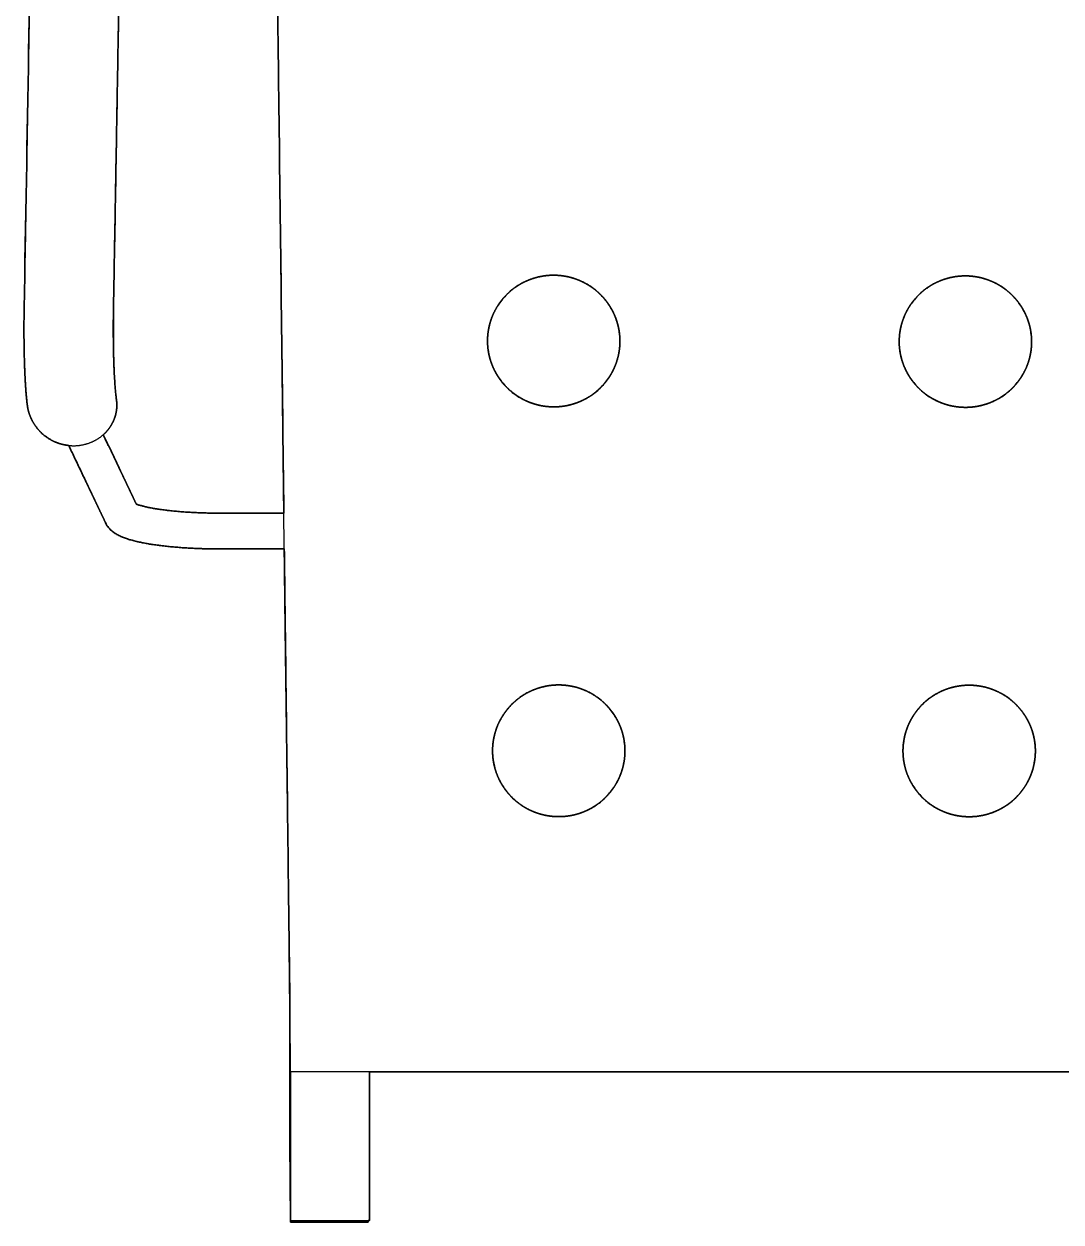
# Model space of a CAD drawing. Header units: millimetres. Extents: x 0 to 2809, y -1128 to 717.
# Drawn here: x 104.6 to 394.4, y -1127.6 to -792.8 of the extents above; entities that cross this region are included whole.
import ezdxf

# ---------------------------------------------------------------- set-up
doc = ezdxf.new("R2010")
doc.units = ezdxf.units.MM
doc.layers.add('Blocks', color=7, linetype='Continuous')
doc.layers.add('Blocks$Inner', color=7, linetype='Continuous', lineweight=25, true_color=0x007f00)
doc.layers.add('Blocks$Outline', color=7, linetype='Continuous', lineweight=35, true_color=0xff3f3f)

# ---------------------------------------------------------------- blocks, each defined once
blk = doc.blocks.new('Balcony Lounge Bench w Arm Top')
at = {"layer": 'Blocks$Inner'}
for points in [[(644.49, 1263.61), (644.49, 1101.82), (644.49, 940.03), (644.49, 847.06), (644.49, 661.11), (644.49, 568.13), (644.49, 382.18), (644.49, 196.23)], [(644.49, 218.23), (686.08, 218.23), (686.08, 217.86)], [(630.11, 196.08), (629.98, 196.08), (629.42, 196.07), (627.2, 196.04), (591.65, 195.61), (520.54, 194.73), (378.33, 192.99), (307.22, 192.12), (271.67, 191.68), (253.89, 191.46), (245, 191.36), (236.12, 191.25), (165.01, 190.37), (129.46, 189.94), (125.01, 189.88), (123.9, 189.87), (123.35, 189.86), (123.28, 189.86)], [(644.52, 196.23), (686.08, 196.22), (664.26, 195.96), (620.48, 195.96)]]:
    blk.add_lwpolyline(points, dxfattribs=at)
for points, knots in [([(440.5, 403.29), (439.97, 403.29), (439.43, 403.27), (438.59, 403.19), (438.29, 403.16), (437.69, 403.07), (437.39, 403.03), (436.51, 402.86), (435.92, 402.72), (434.78, 402.38), (434.21, 402.18), (433.37, 401.84), (433.09, 401.72), (432.54, 401.47), (432.27, 401.33), (430.93, 400.63), (429.92, 399.97), (428.52, 398.84), (428.07, 398.44), (427.42, 397.8), (427.21, 397.58), (426.79, 397.13), (426.6, 396.9), (425.63, 395.74), (424.95, 394.75), (424.08, 393.15), (423.81, 392.6), (423.34, 391.48), (423.13, 390.92), (422.58, 389.19), (422.33, 388.01), (422.2, 386.8)], [317.95376, 317.95376, 317.95376, 317.95376, 320.321897, 320.321897, 321.648355, 321.648355, 322.974814, 322.974814, 325.627731, 325.627731, 328.280649, 328.280649, 329.607107, 329.607107, 330.933566, 330.933566, 336.2394, 336.2394, 338.892318, 338.892318, 340.218776, 340.218776, 341.545235, 341.545235, 346.851069, 346.851069, 349.503987, 349.503987, 352.156904, 352.156904, 357.462738, 357.462738, 357.462738, 357.462738]), ([(458.71, 382.79), (458.78, 383.39), (458.82, 384), (458.82, 384.61), (458.83, 385.22), (458.81, 385.83), (458.75, 386.44), (458.65, 387.65), (458.43, 388.83), (458.09, 390), (457.92, 390.58), (457.72, 391.16), (457.5, 391.72), (457.27, 392.29), (457.02, 392.83), (456.74, 393.37), (456.47, 393.91), (456.16, 394.43), (455.84, 394.93), (455.51, 395.44), (455.15, 395.93), (454.77, 396.4), (454.02, 397.35), (453.18, 398.21), (452.26, 398.99), (451.8, 399.37), (451.32, 399.74), (450.83, 400.08), (450.58, 400.25), (450.33, 400.41), (450.07, 400.57), (449.81, 400.73), (449.55, 400.88), (449.29, 401.03), (448.24, 401.61), (447.14, 402.08), (446, 402.44), (445.71, 402.53), (445.42, 402.61), (445.13, 402.69), (444.84, 402.77), (444.55, 402.84), (444.25, 402.9), (443.67, 403.02), (443.08, 403.12), (442.48, 403.18), (441.82, 403.25), (441.16, 403.29), (440.5, 403.29)], [286.787516, 286.787516, 286.787516, 286.787516, 288.619244, 288.619244, 288.619244, 290.447216, 290.447216, 290.447216, 294.083982, 294.083982, 294.083982, 295.915927, 295.915927, 295.915927, 297.733875, 297.733875, 297.733875, 299.547832, 299.547832, 299.547832, 301.375208, 301.375208, 301.375208, 305.017225, 305.017225, 305.017225, 306.835925, 306.835925, 306.835925, 307.752255, 307.752255, 307.752255, 308.665781, 308.665781, 308.665781, 312.298677, 312.298677, 312.298677, 313.209868, 313.209868, 313.209868, 314.126218, 314.126218, 314.126218, 315.947279, 315.947279, 315.947279, 317.95376, 317.95376, 317.95376, 317.95376]), ([(554.86, 404.34), (554.31, 404.34), (553.76, 404.32), (552.91, 404.24), (552.6, 404.21), (552.01, 404.12), (551.71, 404.07), (550.82, 403.9), (550.24, 403.76), (549.09, 403.42), (548.52, 403.22), (547.69, 402.88), (547.41, 402.76), (546.86, 402.5), (546.59, 402.37), (545.25, 401.66), (544.25, 401), (542.85, 399.86), (542.4, 399.46), (541.75, 398.82), (541.54, 398.6), (541.13, 398.15), (540.93, 397.92), (539.96, 396.76), (539.29, 395.76), (538.42, 394.17), (538.16, 393.62), (537.69, 392.5), (537.48, 391.93), (536.94, 390.2), (536.7, 389.02), (536.57, 387.81)], [244.965273, 244.965273, 244.965273, 244.965273, 247.401723, 247.401723, 248.728805, 248.728805, 250.055888, 250.055888, 252.710053, 252.710053, 255.364218, 255.364218, 256.691301, 256.691301, 258.018384, 258.018384, 263.326714, 263.326714, 265.980879, 265.980879, 267.307962, 267.307962, 268.635044, 268.635044, 273.943375, 273.943375, 276.59754, 276.59754, 279.251705, 279.251705, 284.560036, 284.560036, 284.560036, 284.560036]), ([(573.12, 383.88), (573.18, 384.48), (573.22, 385.09), (573.22, 385.7), (573.23, 386.31), (573.2, 386.92), (573.15, 387.53), (573.04, 388.74), (572.81, 389.92), (572.47, 391.09), (572.3, 391.67), (572.1, 392.25), (571.87, 392.81), (571.65, 393.37), (571.39, 393.92), (571.11, 394.46), (570.83, 394.99), (570.53, 395.51), (570.2, 396.02), (569.87, 396.52), (569.51, 397.01), (569.13, 397.49), (568.37, 398.43), (567.53, 399.29), (566.61, 400.06), (566.14, 400.45), (565.67, 400.81), (565.17, 401.15), (564.92, 401.32), (564.66, 401.49), (564.41, 401.65), (564.15, 401.81), (563.89, 401.96), (563.62, 402.1), (562.57, 402.68), (561.47, 403.15), (560.32, 403.51), (560.04, 403.6), (559.75, 403.68), (559.46, 403.75), (559.17, 403.83), (558.87, 403.9), (558.57, 403.96), (557.99, 404.08), (557.39, 404.18), (556.8, 404.24), (556.15, 404.31), (555.51, 404.34), (554.86, 404.34)], [213.857391, 213.857391, 213.857391, 213.857391, 215.688322, 215.688322, 215.688322, 217.515496, 217.515496, 217.515496, 221.150609, 221.150609, 221.150609, 222.981716, 222.981716, 222.981716, 224.798839, 224.798839, 224.798839, 226.611983, 226.611983, 226.611983, 228.438563, 228.438563, 228.438563, 232.079087, 232.079087, 232.079087, 233.897087, 233.897087, 233.897087, 234.813077, 234.813077, 234.813077, 235.726259, 235.726259, 235.726259, 239.357907, 239.357907, 239.357907, 240.268812, 240.268812, 240.268812, 241.184868, 241.184868, 241.184868, 243.005315, 243.005315, 243.005315, 244.965273, 244.965273, 244.965273, 244.965273]), ([(536.46, 385.81), (536.46, 384.63), (536.57, 383.47), (536.91, 381.74), (537.05, 381.16), (537.37, 380.04), (537.56, 379.49), (538.21, 377.87), (538.74, 376.83), (540.01, 374.85), (540.72, 373.93), (541.92, 372.67), (542.34, 372.26), (543.22, 371.5), (543.68, 371.13), (545.1, 370.11), (546.1, 369.52), (547.68, 368.79), (548.22, 368.57), (549.32, 368.19), (549.88, 368.02), (551.57, 367.6), (552.72, 367.43), (554.2, 367.35), (554.52, 367.34), (554.84, 367.34)], [144.277874, 144.277874, 144.277874, 144.277874, 149.404179, 149.404179, 151.967332, 151.967332, 154.530484, 154.530484, 159.65679, 159.65679, 164.783095, 164.783095, 167.346248, 167.346248, 169.909401, 169.909401, 175.035706, 175.035706, 177.598859, 177.598859, 180.162011, 180.162011, 185.288317, 185.288317, 186.689886, 186.689886, 186.689886, 186.689886]), ([(422.09, 384.71), (422.09, 383.53), (422.2, 382.37), (422.54, 380.64), (422.68, 380.07), (423, 378.95), (423.19, 378.4), (423.62, 377.32), (423.86, 376.79), (424.39, 375.76), (424.69, 375.25), (425.63, 373.77), (426.35, 372.86), (427.54, 371.6), (427.96, 371.2), (428.84, 370.43), (429.3, 370.06), (430.71, 369.05), (431.71, 368.46), (433.29, 367.74), (433.83, 367.52), (434.93, 367.13), (435.49, 366.96), (437.17, 366.55), (438.31, 366.38), (439.79, 366.3), (440.11, 366.29), (440.44, 366.29)], [230.6802, 230.6802, 230.6802, 230.6802, 234.186032, 234.186032, 235.938948, 235.938948, 237.691863, 237.691863, 239.444779, 239.444779, 241.197695, 241.197695, 244.703526, 244.703526, 246.456442, 246.456442, 248.209358, 248.209358, 251.715189, 251.715189, 253.468105, 253.468105, 255.221021, 255.221021, 258.726852, 258.726852, 259.693298, 259.693298, 259.693298, 259.693298]), ([(448.74, 368.29), (448.81, 368.32), (448.85, 368.35), (448.9, 368.37), (449.97, 368.93), (450.98, 369.59), (451.92, 370.35), (452.39, 370.73), (452.84, 371.13), (453.27, 371.55), (453.7, 371.98), (454.11, 372.42), (454.5, 372.88), (454.89, 373.34), (455.25, 373.82), (455.59, 374.32), (455.93, 374.83), (456.25, 375.35), (456.54, 375.88), (457.12, 376.94), (457.6, 378.05), (457.96, 379.21), (458.15, 379.79), (458.3, 380.38), (458.43, 380.98), (458.55, 381.58), (458.65, 382.18), (458.71, 382.79)], [268.396468, 268.396468, 268.396468, 268.396468, 268.564541, 268.564541, 268.564541, 272.204625, 272.204625, 272.204625, 274.031085, 274.031085, 274.031085, 275.844142, 275.844142, 275.844142, 277.661239, 277.661239, 277.661239, 279.492451, 279.492451, 279.492451, 283.128187, 283.128187, 283.128187, 284.955883, 284.955883, 284.955883, 286.787516, 286.787516, 286.787516, 286.787516]), ([(554.84, 367.34), (555.09, 367.34), (555.34, 367.35), (555.59, 367.36), (555.89, 367.37), (556.19, 367.39), (556.49, 367.42), (557.69, 367.53), (558.86, 367.75), (560.01, 368.09), (560.3, 368.17), (560.59, 368.27), (560.87, 368.37), (561.16, 368.47), (561.44, 368.57), (561.72, 368.69), (562.28, 368.91), (562.82, 369.17), (563.35, 369.45), (564.42, 370.01), (565.42, 370.67), (566.36, 371.43), (566.83, 371.81), (567.28, 372.21), (567.71, 372.64), (568.14, 373.06), (568.55, 373.5), (568.93, 373.97), (569.32, 374.43), (569.68, 374.91), (570.02, 375.41), (570.36, 375.91), (570.68, 376.44), (570.97, 376.97), (571.55, 378.04), (572.02, 379.15), (572.38, 380.3), (572.56, 380.88), (572.71, 381.47), (572.84, 382.07), (572.96, 382.67), (573.05, 383.27), (573.12, 383.88)], [186.689886, 186.689886, 186.689886, 186.689886, 187.453095, 187.453095, 187.453095, 188.36379, 188.36379, 188.36379, 191.994457, 191.994457, 191.994457, 192.907366, 192.907366, 192.907366, 193.82305, 193.82305, 193.82305, 195.640401, 195.640401, 195.640401, 199.27958, 199.27958, 199.27958, 201.105482, 201.105482, 201.105482, 202.917992, 202.917992, 202.917992, 204.734543, 204.734543, 204.734543, 206.565146, 206.565146, 206.565146, 210.199534, 210.199534, 210.199534, 212.026527, 212.026527, 212.026527, 213.857391, 213.857391, 213.857391, 213.857391]), ([(440.44, 366.29), (440.67, 366.29), (440.9, 366.29), (441.14, 366.3), (441.44, 366.31), (441.74, 366.33), (442.04, 366.36), (443.23, 366.46), (444.41, 366.69), (445.56, 367.02), (445.85, 367.11), (446.13, 367.2), (446.42, 367.3), (446.7, 367.4), (446.99, 367.5), (447.27, 367.62), (447.77, 367.82), (448.25, 368.04), (448.74, 368.29)], [259.693298, 259.693298, 259.693298, 259.693298, 260.403494, 260.403494, 260.403494, 261.314433, 261.314433, 261.314433, 264.945949, 264.945949, 264.945949, 265.859046, 265.859046, 265.859046, 266.774973, 266.774973, 266.774973, 268.396468, 268.396468, 268.396468, 268.396468]), ([(440.35, 288.25), (439.82, 288.25), (439.29, 288.22), (438.46, 288.15), (438.16, 288.12), (437.56, 288.03), (437.26, 287.99), (436.37, 287.82), (435.79, 287.68), (434.64, 287.34), (434.07, 287.15), (433.23, 286.81), (432.95, 286.69), (432.4, 286.43), (432.12, 286.3), (430.78, 285.6), (429.77, 284.94), (428.36, 283.81), (427.91, 283.41), (427.26, 282.77), (427.05, 282.55), (426.63, 282.1), (426.43, 281.88), (425.46, 280.72), (424.78, 279.72), (423.91, 278.13), (423.64, 277.58), (423.16, 276.46), (422.95, 275.9), (422.4, 274.17), (422.15, 272.99), (422.01, 271.78)], [317.889058, 317.889058, 317.889058, 317.889058, 320.22401, 320.22401, 321.550437, 321.550437, 322.876863, 322.876863, 325.529717, 325.529717, 328.18257, 328.18257, 329.508996, 329.508996, 330.835423, 330.835423, 336.141129, 336.141129, 338.793983, 338.793983, 340.120409, 340.120409, 341.446836, 341.446836, 346.752542, 346.752542, 349.405395, 349.405395, 352.058249, 352.058249, 357.363955, 357.363955, 357.363955, 357.363955]), ([(458.58, 267.72), (458.64, 268.33), (458.68, 268.94), (458.69, 269.55), (458.7, 270.16), (458.68, 270.77), (458.62, 271.37), (458.52, 272.58), (458.3, 273.77), (457.96, 274.93), (457.8, 275.51), (457.6, 276.09), (457.37, 276.66), (457.15, 277.22), (456.9, 277.77), (456.62, 278.3), (456.35, 278.84), (456.04, 279.36), (455.72, 279.87), (455.39, 280.37), (455.03, 280.87), (454.66, 281.34), (453.9, 282.28), (453.07, 283.15), (452.14, 283.93), (451.69, 284.31), (451.21, 284.68), (450.71, 285.02), (450.46, 285.19), (450.21, 285.36), (449.95, 285.52), (449.7, 285.67), (449.44, 285.83), (449.17, 285.97), (448.12, 286.55), (447.02, 287.02), (445.88, 287.39), (445.59, 287.48), (445.3, 287.56), (445.01, 287.64), (444.72, 287.72), (444.43, 287.79), (444.13, 287.85), (443.54, 287.97), (442.95, 288.07), (442.35, 288.14), (441.69, 288.21), (441.02, 288.25), (440.35, 288.25)], [286.716259, 286.716259, 286.716259, 286.716259, 288.547093, 288.547093, 288.547093, 290.374203, 290.374203, 290.374203, 294.009109, 294.009109, 294.009109, 295.840108, 295.840108, 295.840108, 297.657131, 297.657131, 297.657131, 299.47011, 299.47011, 299.47011, 301.296455, 301.296455, 301.296455, 304.936567, 304.936567, 304.936567, 306.754235, 306.754235, 306.754235, 307.670052, 307.670052, 307.670052, 308.583125, 308.583125, 308.583125, 312.214113, 312.214113, 312.214113, 313.124805, 313.124805, 313.124805, 314.040679, 314.040679, 314.040679, 315.860876, 315.860876, 315.860876, 317.889058, 317.889058, 317.889058, 317.889058]), ([(554.82, 289.65), (554.27, 289.65), (553.72, 289.63), (552.87, 289.55), (552.56, 289.51), (551.96, 289.43), (551.67, 289.38), (550.78, 289.21), (550.19, 289.07), (549.04, 288.73), (548.48, 288.53), (547.64, 288.19), (547.36, 288.07), (546.81, 287.81), (546.54, 287.68), (545.2, 286.97), (544.19, 286.31), (542.79, 285.17), (542.34, 284.77), (541.69, 284.13), (541.48, 283.91), (541.07, 283.46), (540.87, 283.23), (539.9, 282.07), (539.23, 281.08), (538.36, 279.48), (538.09, 278.93), (537.62, 277.81), (537.41, 277.24), (536.87, 275.52), (536.63, 274.33), (536.5, 273.12)], [329.783468, 329.783468, 329.783468, 329.783468, 332.211067, 332.211067, 333.537748, 333.537748, 334.864428, 334.864428, 337.517789, 337.517789, 340.17115, 340.17115, 341.49783, 341.49783, 342.82451, 342.82451, 348.131232, 348.131232, 350.784593, 350.784593, 352.111273, 352.111273, 353.437953, 353.437953, 358.744675, 358.744675, 361.398036, 361.398036, 364.051396, 364.051396, 369.358118, 369.358118, 369.358118, 369.358118]), ([(573.09, 269.18), (573.16, 269.79), (573.19, 270.4), (573.19, 271.01), (573.2, 271.62), (573.17, 272.22), (573.12, 272.83), (573.01, 274.04), (572.79, 275.22), (572.45, 276.39), (572.27, 276.97), (572.07, 277.55), (571.85, 278.11), (571.62, 278.67), (571.37, 279.22), (571.09, 279.76), (570.81, 280.29), (570.5, 280.81), (570.17, 281.32), (569.84, 281.82), (569.49, 282.32), (569.11, 282.79), (568.35, 283.73), (567.51, 284.59), (566.58, 285.37), (566.12, 285.75), (565.64, 286.12), (565.14, 286.46), (564.89, 286.63), (564.64, 286.79), (564.38, 286.95), (564.12, 287.11), (563.86, 287.26), (563.6, 287.41), (562.54, 287.98), (561.44, 288.45), (560.29, 288.81), (560.01, 288.9), (559.72, 288.98), (559.43, 289.06), (559.13, 289.14), (558.84, 289.21), (558.54, 289.27), (557.95, 289.39), (557.36, 289.48), (556.76, 289.55), (556.12, 289.62), (555.47, 289.65), (554.82, 289.65)], [298.680526, 298.680526, 298.680526, 298.680526, 300.510821, 300.510821, 300.510821, 302.337381, 302.337381, 302.337381, 305.971251, 305.971251, 305.971251, 307.801741, 307.801741, 307.801741, 309.618263, 309.618263, 309.618263, 311.430789, 311.430789, 311.430789, 313.256732, 313.256732, 313.256732, 316.896045, 316.896045, 316.896045, 318.713408, 318.713408, 318.713408, 319.629079, 319.629079, 319.629079, 320.541968, 320.541968, 320.541968, 324.172399, 324.172399, 324.172399, 325.082985, 325.082985, 325.082985, 325.998733, 325.998733, 325.998733, 327.818602, 327.818602, 327.818602, 329.783468, 329.783468, 329.783468, 329.783468]), ([(421.89, 269.64), (421.9, 268.46), (422.01, 267.3), (422.35, 265.57), (422.49, 265), (422.82, 263.88), (423.01, 263.34), (423.44, 262.26), (423.68, 261.73), (424.21, 260.7), (424.5, 260.2), (425.45, 258.72), (426.16, 257.8), (427.36, 256.55), (427.78, 256.14), (428.65, 255.38), (429.11, 255.01), (430.53, 254), (431.53, 253.42), (433.11, 252.69), (433.65, 252.47), (434.75, 252.08), (435.31, 251.92), (437, 251.5), (438.14, 251.33), (439.62, 251.25), (439.94, 251.25), (440.26, 251.25)], [230.673647, 230.673647, 230.673647, 230.673647, 234.176028, 234.176028, 235.927218, 235.927218, 237.678409, 237.678409, 239.4296, 239.4296, 241.18079, 241.18079, 244.683171, 244.683171, 246.434362, 246.434362, 248.185552, 248.185552, 251.687933, 251.687933, 253.439124, 253.439124, 255.190315, 255.190315, 258.692696, 258.692696, 259.655828, 259.655828, 259.655828, 259.655828]), ([(536.39, 271.11), (536.39, 269.93), (536.5, 268.77), (536.84, 267.04), (536.98, 266.46), (537.31, 265.34), (537.5, 264.79), (538.14, 263.17), (538.67, 262.13), (539.94, 260.15), (540.66, 259.24), (541.86, 257.97), (542.27, 257.57), (543.15, 256.8), (543.62, 256.44), (545.04, 255.41), (546.04, 254.83), (547.62, 254.1), (548.16, 253.88), (549.27, 253.49), (549.83, 253.33), (551.52, 252.91), (552.67, 252.74), (554.15, 252.66), (554.46, 252.65), (554.78, 252.65)], [229.146063, 229.146063, 229.146063, 229.146063, 234.269398, 234.269398, 236.831065, 236.831065, 239.392732, 239.392732, 244.516066, 244.516066, 249.639401, 249.639401, 252.201068, 252.201068, 254.762735, 254.762735, 259.886069, 259.886069, 262.447736, 262.447736, 265.009403, 265.009403, 270.132738, 270.132738, 271.522089, 271.522089, 271.522089, 271.522089]), ([(554.78, 252.65), (555.03, 252.65), (555.29, 252.66), (555.54, 252.67), (555.84, 252.68), (556.14, 252.7), (556.44, 252.72), (557.64, 252.83), (558.81, 253.06), (559.96, 253.4), (560.25, 253.48), (560.54, 253.57), (560.83, 253.67), (561.11, 253.77), (561.4, 253.88), (561.68, 253.99), (562.23, 254.22), (562.78, 254.47), (563.31, 254.75), (564.38, 255.32), (565.39, 255.98), (566.33, 256.74), (566.8, 257.12), (567.25, 257.52), (567.68, 257.95), (568.11, 258.37), (568.51, 258.81), (568.9, 259.27), (569.29, 259.74), (569.65, 260.22), (569.99, 260.72), (570.33, 261.22), (570.65, 261.74), (570.94, 262.28), (571.52, 263.34), (571.99, 264.45), (572.35, 265.61), (572.53, 266.19), (572.68, 266.78), (572.81, 267.37), (572.93, 267.97), (573.03, 268.57), (573.09, 269.18)], [271.522089, 271.522089, 271.522089, 271.522089, 272.28507, 272.28507, 272.28507, 273.195489, 273.195489, 273.195489, 276.825048, 276.825048, 276.825048, 277.737668, 277.737668, 277.737668, 278.653065, 278.653065, 278.653065, 280.469838, 280.469838, 280.469838, 284.107819, 284.107819, 284.107819, 285.933096, 285.933096, 285.933096, 287.744978, 287.744978, 287.744978, 289.560892, 289.560892, 289.560892, 291.390848, 291.390848, 291.390848, 295.023947, 295.023947, 295.023947, 296.850298, 296.850298, 296.850298, 298.680526, 298.680526, 298.680526, 298.680526]), ([(448.6, 253.25), (448.65, 253.28), (448.69, 253.3), (448.73, 253.32), (449.8, 253.88), (450.81, 254.54), (451.75, 255.29), (452.23, 255.67), (452.68, 256.08), (453.11, 256.5), (453.54, 256.92), (453.95, 257.36), (454.34, 257.82), (454.73, 258.29), (455.09, 258.77), (455.44, 259.27), (455.78, 259.77), (456.1, 260.29), (456.39, 260.82), (456.98, 261.89), (457.45, 263), (457.82, 264.15), (458, 264.73), (458.16, 265.32), (458.29, 265.92), (458.41, 266.51), (458.51, 267.12), (458.58, 267.72)], [268.365175, 268.365175, 268.365175, 268.365175, 268.500565, 268.500565, 268.500565, 272.139398, 272.139398, 272.139398, 273.965175, 273.965175, 273.965175, 275.777555, 275.777555, 275.777555, 277.593965, 277.593965, 277.593965, 279.424438, 279.424438, 279.424438, 283.058607, 283.058607, 283.058607, 284.885483, 284.885483, 284.885483, 286.716259, 286.716259, 286.716259, 286.716259]), ([(440.26, 251.25), (440.49, 251.25), (440.72, 251.25), (440.94, 251.26), (441.24, 251.27), (441.54, 251.29), (441.84, 251.31), (443.04, 251.42), (444.22, 251.64), (445.37, 251.97), (445.66, 252.06), (445.95, 252.15), (446.24, 252.25), (446.52, 252.35), (446.81, 252.45), (447.09, 252.57), (447.6, 252.77), (448.1, 253), (448.6, 253.25)], [259.655828, 259.655828, 259.655828, 259.655828, 260.342559, 260.342559, 260.342559, 261.253121, 261.253121, 261.253121, 264.883245, 264.883245, 264.883245, 265.796008, 265.796008, 265.796008, 266.711598, 266.711598, 266.711598, 268.365175, 268.365175, 268.365175, 268.365175]), ([(642.49, 196.21), (642.34, 196.21), (642.11, 196.2), (641.45, 196.2), (641.03, 196.19), (640.05, 196.18), (639.47, 196.18), (638.2, 196.16), (637.5, 196.16), (636.01, 196.14), (635.22, 196.13), (633.57, 196.11), (632.73, 196.11), (631.45, 196.09), (631.02, 196.09), (630.48, 196.08), (630.38, 196.08), (630.24, 196.08), (630.22, 196.08), (630.18, 196.08)], [1214.275621, 1214.275621, 1214.275621, 1214.275621, 1216.672841, 1216.672841, 1219.070061, 1219.070061, 1221.467281, 1221.467281, 1223.864501, 1223.864501, 1226.26172, 1226.26172, 1228.65894, 1228.65894, 1229.85755, 1229.85755, 1230.157203, 1230.157203, 1230.232116, 1230.232116, 1230.232116, 1230.232116]), ([(644.49, 196.23), (644.19, 196.23), (643.89, 196.22), (643.41, 196.22), (643.23, 196.22), (642.96, 196.21), (642.87, 196.21), (642.74, 196.21), (642.69, 196.21), (642.62, 196.21), (642.6, 196.21), (642.49, 196.21)], [1197.309244, 1197.309244, 1197.309244, 1197.309244, 1205.286046, 1205.286046, 1210.080486, 1210.080486, 1212.477706, 1212.477706, 1213.676316, 1213.676316, 1214.275621, 1214.275621, 1214.275621, 1214.275621])]:
    blk.add_open_spline(points, degree=3, knots=knots, dxfattribs=at)
for points, weights, degree in [([(422.2, 386.8), (422.12, 386.1), (422.08, 385.4), (422.09, 384.71)], [1, 0.999999999984, 0.999999999984, 1], 3), ([(536.57, 387.81), (536.49, 387.14), (536.46, 386.48), (536.46, 385.81)], [1, 0.999999999989, 0.99999999999, 1], 3), ([(422.01, 271.78), (421.93, 271.06), (421.89, 270.35), (421.89, 269.64)], [1, 0.999999999998, 0.999999999998, 1], 3), ([(536.5, 273.12), (536.42, 272.45), (536.39, 271.78), (536.39, 271.11)], [1, 0.999999999998, 0.999999999998, 1], 3), ([(488.39, 176.95), (488.38, 182.74), (488.37, 188.54), (488.38, 194.34)], [1, 0.90189161021, 0.90189161021, 0.90189161021], 3), ([(498.39, 176.96), (498.4, 173.51), (498.29, 170.06), (498.09, 166.81)], [0.90189161021, 1, 1, 1], 3), ([(457.08, 147.6), (448.66, 146.42), (431.59, 146.72)], [1, 0.840513513487, 1], 2), ([(431.15, 121.76), (449.79, 121.43), (458.81, 122.73)], [1, 0.83769433641, 1], 2)]:
    blk.add_rational_spline(points, weights, degree=degree, dxfattribs=at)
for points, degree in [([(686.06, 196.22), (686.06, 207.04), (686.06, 217.86)], 2), ([(686.06, 217.86), (686.29, 217.86), (686.48, 217.86), (686.48, 217.86)], 3), ([(686.48, 217.86), (686.48, 207.04), (686.48, 196.22)], 2), ([(498.37, 194.46), (498.37, 188.63), (498.38, 182.8), (498.39, 176.96)], 3), ([(630.18, 196.08), (630.15, 196.08), (630.13, 196.08), (630.11, 196.08)], 3), ([(686.48, 196.22), (686.48, 196.22), (686.29, 196.22), (686.06, 196.22)], 3), ([(488.11, 167.44), (488.3, 170.46), (488.4, 173.71), (488.39, 176.95)], 3), ([(487.2, 158.77), (487.59, 161.22), (487.9, 164.22), (488.11, 167.44)], 3), ([(498.09, 166.81), (497.86, 163.29), (497.52, 160.04), (497.07, 157.2)], 3), ([(485.95, 153.35), (486.33, 154.37), (486.82, 156.38), (487.2, 158.77)], 3), ([(497.07, 157.2), (496.61, 154.28), (496.08, 151.94), (495.34, 149.91)], 3), ([(431.59, 146.72), (288.05, 149.23), (144.51, 151.75)], 2), ([(466.47, 143.87), (472.93, 146.95), (479.39, 150.02), (485.86, 153.1)], 3), ([(485.86, 153.1), (485.89, 153.18), (485.92, 153.26), (485.95, 153.35)], 3), ([(495.34, 149.91), (494.95, 148.85), (494.46, 147.77), (493.79, 146.84)], 3), ([(491.13, 144.53), (483.91, 141.1), (476.69, 137.66), (469.47, 134.22)], 3), ([(493.79, 146.84), (493.18, 145.98), (492.38, 145.13), (491.13, 144.53)], 3), ([(144.08, 126.79), (287.61, 124.27), (431.15, 121.76)], 2)]:
    blk.add_open_spline(points, degree=degree, dxfattribs=at)
for points, weights, knots in [([(469.54, 135.72), (469.51, 137.62), (469.07, 139.51), (468.25, 141.2), (467.42, 142.89), (466.21, 144.35), (464.82, 145.41), (463.44, 146.46), (461.93, 147.09), (460.57, 147.39), (459.21, 147.7), (458.01, 147.72), (457.08, 147.6)], [1, 0.96231692792, 0.926052944494, 0.891162252966, 0.891053365358, 0.890951211475, 0.890863400792, 0.890775590108, 0.890702122623, 0.890650607809, 0.925677350803, 0.962105308315, 1], [1113.617503, 1113.617503, 1113.617503, 1113.617503, 1118.880224, 1118.880224, 1118.880224, 1124.160729, 1124.160729, 1124.160729, 1129.433094, 1129.433094, 1129.433094, 1134.682476, 1134.682476, 1134.682476, 1134.682476]), ([(458.81, 122.73), (459.67, 122.86), (460.74, 123.16), (461.92, 123.71), (463.11, 124.25), (464.4, 125.08), (465.59, 126.22), (466.77, 127.37), (467.82, 128.84), (468.51, 130.49), (469.21, 132.14), (469.56, 133.93), (469.54, 135.72)], [1, 0.962747555644, 0.926855582049, 0.892281800381, 0.89223565471, 0.892169621199, 0.892090069843, 0.892010518486, 0.891917449284, 0.891817232228, 0.926516219322, 0.962557552133, 1], [1093.764675, 1093.764675, 1093.764675, 1093.764675, 1098.712647, 1098.712647, 1098.712647, 1103.678136, 1103.678136, 1103.678136, 1108.65477, 1108.65477, 1108.65477, 1113.617503, 1113.617503, 1113.617503, 1113.617503])]:
    blk.add_rational_spline(points, weights, degree=3, knots=knots, dxfattribs=at)
at = {"layer": 'Blocks$Outline'}
for points in [[(686.08, 217.86), (686.08, 218.23), (644.49, 218.23)], [(620.48, 195.96), (664.26, 195.96), (686.06, 196.22)]]:
    blk.add_lwpolyline(points, dxfattribs=at)
for points, knots in [([(644.49, 218.23), (644.49, 272.88), (644.49, 327.53), (644.49, 382.18), (644.49, 444.16), (644.49, 506.15), (644.49, 568.13), (644.49, 599.12), (644.49, 630.11), (644.49, 661.11), (644.49, 723.09), (644.49, 785.07), (644.49, 847.06), (644.49, 878.05), (644.49, 909.04), (644.49, 940.03), (644.49, 993.96), (644.49, 1047.89), (644.49, 1101.82), (644.49, 1148.42), (644.49, 1195.01), (644.49, 1241.61)], [-1197.190935, -1197.190935, -1197.190935, -1197.190935, -1196.309244, -1196.309244, -1196.309244, -1195.309244, -1195.309244, -1195.309244, -1194.309244, -1194.309244, -1194.309244, -1193.309244, -1193.309244, -1193.309244, -1192.309244, -1192.309244, -1192.309244, -1191.309244, -1191.309244, -1191.309244, -1190.445229, -1190.445229, -1190.445229, -1190.445229]), ([(686.06, 196.22), (686.29, 196.22), (686.48, 196.22), (686.48, 196.22), (686.48, 203.43), (686.48, 210.65), (686.48, 217.86), (686.48, 217.86), (686.31, 217.86), (686.08, 217.86)], [-104.115758, -104.115758, -104.115758, -104.115758, -99.886818, -99.886818, -99.886818, -78.086818, -78.086818, -78.086818, -73.990119, -73.990119, -73.990119, -73.990119]), ([(131.07, 189.96), (142.38, 190.1), (153.7, 190.24), (165.01, 190.37), (188.71, 190.66), (212.41, 190.96), (236.12, 191.25), (239.08, 191.28), (242.04, 191.32), (245, 191.36), (247.97, 191.39), (250.93, 191.43), (253.89, 191.46), (259.82, 191.54), (265.74, 191.61), (271.67, 191.68), (283.52, 191.83), (295.37, 191.97), (307.22, 192.12), (330.92, 192.41), (354.63, 192.7), (378.33, 192.99), (415.01, 193.44), (451.7, 193.89), (488.38, 194.34)], [-1243.942159, -1243.942159, -1243.942159, -1243.942159, -1242.987479, -1242.987479, -1242.987479, -1241.987479, -1241.987479, -1241.987479, -1240.987479, -1240.987479, -1240.987479, -1239.987479, -1239.987479, -1239.987479, -1238.987479, -1238.987479, -1238.987479, -1237.987479, -1237.987479, -1237.987479, -1236.987479, -1236.987479, -1236.987479, -1236.213625, -1236.213625, -1236.213625, -1236.213625]), ([(498.37, 194.46), (505.76, 194.55), (513.15, 194.64), (520.54, 194.73), (544.24, 195.02), (567.95, 195.32), (591.65, 195.61), (601.26, 195.72), (610.87, 195.84), (620.48, 195.96)], [-1236.143416, -1236.143416, -1236.143416, -1236.143416, -1235.987479, -1235.987479, -1235.987479, -1234.987479, -1234.987479, -1234.987479, -1234.176493, -1234.176493, -1234.176493, -1234.176493]), ([(132.84, 134.39), (133.5, 132.86), (134.42, 131.53), (136.59, 129.35), (137.84, 128.49), (140.64, 127.24), (142.28, 126.82), (144.08, 126.79), (239.77, 125.11), (335.46, 123.43), (431.15, 121.76)], [1481.912208, 1481.912208, 1481.912208, 1481.912208, 1486.836364, 1486.836364, 1491.782626, 1491.782626, 1496.728887, 1496.728887, 1496.728887, 1784.921769, 1784.921769, 1784.921769, 1784.921769])]:
    blk.add_open_spline(points, degree=3, knots=knots, dxfattribs=at)
for points, weights, knots in [([(422.09, 384.71), (422.08, 385.4), (422.12, 386.1), (422.2, 386.8), (422.33, 388.01), (422.58, 389.19), (423.13, 390.92), (423.34, 391.48), (423.81, 392.6), (424.08, 393.15), (424.95, 394.75), (425.63, 395.74), (426.6, 396.9), (426.79, 397.13), (427.21, 397.58), (427.42, 397.8), (428.07, 398.44), (428.52, 398.84), (429.92, 399.97), (430.93, 400.63), (432.27, 401.33), (432.54, 401.47), (433.09, 401.72), (433.37, 401.84), (434.21, 402.18), (434.78, 402.38), (435.92, 402.72), (436.51, 402.86), (437.39, 403.03), (437.69, 403.07), (438.29, 403.16), (438.59, 403.19), (439.43, 403.27), (439.97, 403.29), (440.5, 403.29), (441.16, 403.29), (441.82, 403.25), (442.48, 403.18), (443.08, 403.12), (443.67, 403.02), (444.25, 402.9), (444.55, 402.84), (444.84, 402.77), (445.13, 402.69), (445.42, 402.61), (445.71, 402.53), (446, 402.44), (447.14, 402.08), (448.24, 401.61), (449.29, 401.03), (449.55, 400.88), (449.81, 400.73), (450.07, 400.57), (450.33, 400.41), (450.58, 400.25), (450.83, 400.08), (451.32, 399.74), (451.8, 399.37), (452.26, 398.99), (453.18, 398.21), (454.02, 397.35), (454.77, 396.4), (455.15, 395.93), (455.51, 395.44), (455.84, 394.93), (456.16, 394.43), (456.47, 393.91), (456.74, 393.37), (457.02, 392.83), (457.27, 392.29), (457.5, 391.72), (457.72, 391.16), (457.92, 390.58), (458.09, 390), (458.43, 388.83), (458.65, 387.65), (458.75, 386.44), (458.81, 385.83), (458.83, 385.22), (458.82, 384.61), (458.82, 384), (458.78, 383.39), (458.71, 382.79), (458.65, 382.18), (458.55, 381.58), (458.43, 380.98), (458.3, 380.38), (458.15, 379.79), (457.96, 379.21), (457.6, 378.05), (457.12, 376.94), (456.54, 375.88), (456.25, 375.35), (455.93, 374.83), (455.59, 374.32), (455.25, 373.82), (454.89, 373.34), (454.5, 372.88), (454.11, 372.42), (453.7, 371.98), (453.27, 371.55), (452.84, 371.13), (452.39, 370.73), (451.92, 370.35), (450.98, 369.59), (449.97, 368.93), (448.9, 368.37), (448.85, 368.35), (448.81, 368.32), (448.74, 368.29), (448.25, 368.04), (447.77, 367.82), (447.27, 367.62), (446.99, 367.5), (446.7, 367.4), (446.42, 367.3), (446.13, 367.2), (445.85, 367.11), (445.56, 367.02), (444.41, 366.69), (443.23, 366.46), (442.04, 366.36), (441.74, 366.33), (441.44, 366.31), (441.14, 366.3), (440.9, 366.29), (440.67, 366.29), (440.44, 366.29), (440.11, 366.29), (439.79, 366.3), (438.31, 366.38), (437.17, 366.55), (435.49, 366.96), (434.93, 367.13), (433.83, 367.52), (433.29, 367.74), (431.71, 368.46), (430.71, 369.05), (429.3, 370.06), (428.84, 370.43), (427.96, 371.2), (427.54, 371.6), (426.35, 372.86), (425.63, 373.77), (424.69, 375.25), (424.39, 375.76), (423.86, 376.79), (423.62, 377.32), (423.19, 378.4), (423, 378.95), (422.68, 380.07), (422.54, 380.64), (422.2, 382.37), (422.09, 383.53), (422.09, 384.71)], [1, 0.999999999984, 0.999999999984, 1, 1, 1, 1, 1, 1, 1, 1, 1, 1, 1, 1, 1, 1, 1, 1, 1, 1, 1, 1, 1, 1, 1, 1, 1, 1, 1, 1, 1, 1, 1, 1, 1, 1, 1, 1, 1, 1, 1, 1, 1, 1, 1, 1, 1, 1, 1, 1, 1, 1, 1, 1, 1, 1, 1, 1, 1, 1, 1, 1, 1, 1, 1, 1, 1, 1, 1, 1, 1, 1, 1, 1, 1, 1, 1, 1, 1, 1, 1, 1, 1, 1, 1, 1, 1, 1, 1, 1, 1, 1, 1, 1, 1, 1, 1, 1, 1, 1, 1, 1, 1, 1, 1, 1, 1, 1, 1, 1, 1, 1, 1, 1, 1, 1, 1, 1, 1, 1, 1, 1, 1, 1, 1, 1, 1, 1, 1, 1, 1, 1, 1, 1, 1, 1, 1, 1, 1, 1, 1, 1, 1, 1, 1, 1, 1, 1, 1, 1, 1, 1, 1, 1], [-360.512694, -360.512694, -360.512694, -360.512694, -357.462738, -357.462738, -357.462738, -352.156904, -352.156904, -349.503987, -349.503987, -346.851069, -346.851069, -341.545235, -341.545235, -340.218776, -340.218776, -338.892318, -338.892318, -336.2394, -336.2394, -330.933566, -330.933566, -329.607107, -329.607107, -328.280649, -328.280649, -325.627731, -325.627731, -322.974814, -322.974814, -321.648355, -321.648355, -320.321897, -320.321897, -317.95376, -317.95376, -317.95376, -315.947279, -315.947279, -315.947279, -314.126218, -314.126218, -314.126218, -313.209868, -313.209868, -313.209868, -312.298677, -312.298677, -312.298677, -308.665781, -308.665781, -308.665781, -307.752255, -307.752255, -307.752255, -306.835925, -306.835925, -306.835925, -305.017225, -305.017225, -305.017225, -301.375208, -301.375208, -301.375208, -299.547832, -299.547832, -299.547832, -297.733875, -297.733875, -297.733875, -295.915927, -295.915927, -295.915927, -294.083982, -294.083982, -294.083982, -290.447216, -290.447216, -290.447216, -288.619244, -288.619244, -288.619244, -286.787516, -286.787516, -286.787516, -284.955883, -284.955883, -284.955883, -283.128187, -283.128187, -283.128187, -279.492451, -279.492451, -279.492451, -277.661239, -277.661239, -277.661239, -275.844142, -275.844142, -275.844142, -274.031085, -274.031085, -274.031085, -272.204625, -272.204625, -272.204625, -268.564541, -268.564541, -268.564541, -268.396468, -268.396468, -268.396468, -266.774973, -266.774973, -266.774973, -265.859046, -265.859046, -265.859046, -264.945949, -264.945949, -264.945949, -261.314433, -261.314433, -261.314433, -260.403494, -260.403494, -260.403494, -259.693298, -259.693298, -259.693298, -258.726852, -258.726852, -255.221021, -255.221021, -253.468105, -253.468105, -251.715189, -251.715189, -248.209358, -248.209358, -246.456442, -246.456442, -244.703526, -244.703526, -241.197695, -241.197695, -239.444779, -239.444779, -237.691863, -237.691863, -235.938948, -235.938948, -234.186032, -234.186032, -230.6802, -230.6802, -230.6802, -230.6802]), ([(536.46, 385.81), (536.46, 386.48), (536.49, 387.14), (536.57, 387.81), (536.7, 389.02), (536.94, 390.2), (537.48, 391.93), (537.69, 392.5), (538.16, 393.62), (538.42, 394.17), (539.29, 395.76), (539.96, 396.76), (540.93, 397.92), (541.13, 398.15), (541.54, 398.6), (541.75, 398.82), (542.4, 399.46), (542.85, 399.86), (544.25, 401), (545.25, 401.66), (546.59, 402.37), (546.86, 402.5), (547.41, 402.76), (547.69, 402.88), (548.52, 403.22), (549.09, 403.42), (550.24, 403.76), (550.82, 403.9), (551.71, 404.07), (552.01, 404.12), (552.6, 404.21), (552.91, 404.24), (553.76, 404.32), (554.31, 404.34), (554.86, 404.34), (555.51, 404.34), (556.15, 404.31), (556.8, 404.24), (557.39, 404.18), (557.99, 404.08), (558.57, 403.96), (558.87, 403.9), (559.17, 403.83), (559.46, 403.75), (559.75, 403.68), (560.04, 403.6), (560.32, 403.51), (561.47, 403.15), (562.57, 402.68), (563.62, 402.1), (563.89, 401.96), (564.15, 401.81), (564.41, 401.65), (564.66, 401.49), (564.92, 401.32), (565.17, 401.15), (565.67, 400.81), (566.14, 400.45), (566.61, 400.06), (567.53, 399.29), (568.37, 398.43), (569.13, 397.49), (569.51, 397.01), (569.87, 396.52), (570.2, 396.02), (570.53, 395.51), (570.83, 394.99), (571.11, 394.46), (571.39, 393.92), (571.65, 393.37), (571.87, 392.81), (572.1, 392.25), (572.3, 391.67), (572.47, 391.09), (572.81, 389.92), (573.04, 388.74), (573.15, 387.53), (573.2, 386.92), (573.23, 386.31), (573.22, 385.7), (573.22, 385.09), (573.18, 384.48), (573.12, 383.88), (573.05, 383.27), (572.96, 382.67), (572.84, 382.07), (572.71, 381.47), (572.56, 380.88), (572.38, 380.3), (572.02, 379.15), (571.55, 378.04), (570.97, 376.97), (570.68, 376.44), (570.36, 375.91), (570.02, 375.41), (569.68, 374.91), (569.32, 374.43), (568.93, 373.97), (568.55, 373.5), (568.14, 373.06), (567.71, 372.64), (567.28, 372.21), (566.83, 371.81), (566.36, 371.43), (565.42, 370.67), (564.42, 370.01), (563.35, 369.45), (562.82, 369.17), (562.28, 368.91), (561.72, 368.69), (561.44, 368.57), (561.16, 368.47), (560.87, 368.37), (560.59, 368.27), (560.3, 368.17), (560.01, 368.09), (558.86, 367.75), (557.69, 367.53), (556.49, 367.42), (556.19, 367.39), (555.89, 367.37), (555.59, 367.36), (555.34, 367.35), (555.09, 367.34), (554.84, 367.34), (554.52, 367.34), (554.2, 367.35), (552.72, 367.43), (551.57, 367.6), (549.88, 368.02), (549.32, 368.19), (548.22, 368.57), (547.68, 368.79), (546.1, 369.52), (545.1, 370.11), (543.68, 371.13), (543.22, 371.5), (542.34, 372.26), (541.92, 372.67), (540.72, 373.93), (540.01, 374.85), (538.74, 376.83), (538.21, 377.87), (537.56, 379.49), (537.37, 380.04), (537.05, 381.16), (536.91, 381.74), (536.57, 383.47), (536.46, 384.63), (536.46, 385.81)], [1, 0.99999999999, 0.999999999989, 1, 1, 1, 1, 1, 1, 1, 1, 1, 1, 1, 1, 1, 1, 1, 1, 1, 1, 1, 1, 1, 1, 1, 1, 1, 1, 1, 1, 1, 1, 1, 1, 1, 1, 1, 1, 1, 1, 1, 1, 1, 1, 1, 1, 1, 1, 1, 1, 1, 1, 1, 1, 1, 1, 1, 1, 1, 1, 1, 1, 1, 1, 1, 1, 1, 1, 1, 1, 1, 1, 1, 1, 1, 1, 1, 1, 1, 1, 1, 1, 1, 1, 1, 1, 1, 1, 1, 1, 1, 1, 1, 1, 1, 1, 1, 1, 1, 1, 1, 1, 1, 1, 1, 1, 1, 1, 1, 1, 1, 1, 1, 1, 1, 1, 1, 1, 1, 1, 1, 1, 1, 1, 1, 1, 1, 1, 1, 1, 1, 1, 1, 1, 1, 1, 1, 1, 1, 1, 1, 1, 1, 1, 1, 1, 1, 1, 1], [-286.557891, -286.557891, -286.557891, -286.557891, -284.560036, -284.560036, -284.560036, -279.251705, -279.251705, -276.59754, -276.59754, -273.943375, -273.943375, -268.635044, -268.635044, -267.307962, -267.307962, -265.980879, -265.980879, -263.326714, -263.326714, -258.018384, -258.018384, -256.691301, -256.691301, -255.364218, -255.364218, -252.710053, -252.710053, -250.055888, -250.055888, -248.728805, -248.728805, -247.401723, -247.401723, -244.965273, -244.965273, -244.965273, -243.005315, -243.005315, -243.005315, -241.184868, -241.184868, -241.184868, -240.268812, -240.268812, -240.268812, -239.357907, -239.357907, -239.357907, -235.726259, -235.726259, -235.726259, -234.813077, -234.813077, -234.813077, -233.897087, -233.897087, -233.897087, -232.079087, -232.079087, -232.079087, -228.438563, -228.438563, -228.438563, -226.611983, -226.611983, -226.611983, -224.798839, -224.798839, -224.798839, -222.981716, -222.981716, -222.981716, -221.150609, -221.150609, -221.150609, -217.515496, -217.515496, -217.515496, -215.688322, -215.688322, -215.688322, -213.857391, -213.857391, -213.857391, -212.026527, -212.026527, -212.026527, -210.199534, -210.199534, -210.199534, -206.565146, -206.565146, -206.565146, -204.734543, -204.734543, -204.734543, -202.917992, -202.917992, -202.917992, -201.105482, -201.105482, -201.105482, -199.27958, -199.27958, -199.27958, -195.640401, -195.640401, -195.640401, -193.82305, -193.82305, -193.82305, -192.907366, -192.907366, -192.907366, -191.994457, -191.994457, -191.994457, -188.36379, -188.36379, -188.36379, -187.453095, -187.453095, -187.453095, -186.689886, -186.689886, -186.689886, -185.288317, -185.288317, -180.162011, -180.162011, -177.598859, -177.598859, -175.035706, -175.035706, -169.909401, -169.909401, -167.346248, -167.346248, -164.783095, -164.783095, -159.65679, -159.65679, -154.530484, -154.530484, -151.967332, -151.967332, -149.404179, -149.404179, -144.277874, -144.277874, -144.277874, -144.277874]), ([(421.89, 269.64), (421.89, 270.35), (421.93, 271.06), (422.01, 271.78), (422.15, 272.99), (422.4, 274.17), (422.95, 275.9), (423.16, 276.46), (423.64, 277.58), (423.91, 278.13), (424.78, 279.72), (425.46, 280.72), (426.43, 281.88), (426.63, 282.1), (427.05, 282.55), (427.26, 282.77), (427.91, 283.41), (428.36, 283.81), (429.77, 284.94), (430.78, 285.6), (432.12, 286.3), (432.4, 286.43), (432.95, 286.69), (433.23, 286.81), (434.07, 287.15), (434.64, 287.34), (435.79, 287.68), (436.37, 287.82), (437.26, 287.99), (437.56, 288.03), (438.16, 288.12), (438.46, 288.15), (439.29, 288.22), (439.82, 288.25), (440.35, 288.25), (441.02, 288.25), (441.69, 288.21), (442.35, 288.14), (442.95, 288.07), (443.54, 287.97), (444.13, 287.85), (444.43, 287.79), (444.72, 287.72), (445.01, 287.64), (445.3, 287.56), (445.59, 287.48), (445.88, 287.39), (447.02, 287.02), (448.12, 286.55), (449.17, 285.97), (449.44, 285.83), (449.7, 285.67), (449.95, 285.52), (450.21, 285.36), (450.46, 285.19), (450.71, 285.02), (451.21, 284.68), (451.69, 284.31), (452.14, 283.93), (453.07, 283.15), (453.9, 282.28), (454.66, 281.34), (455.03, 280.87), (455.39, 280.37), (455.72, 279.87), (456.04, 279.36), (456.35, 278.84), (456.62, 278.3), (456.9, 277.77), (457.15, 277.22), (457.37, 276.66), (457.6, 276.09), (457.8, 275.51), (457.96, 274.93), (458.3, 273.77), (458.52, 272.58), (458.62, 271.37), (458.68, 270.77), (458.7, 270.16), (458.69, 269.55), (458.68, 268.94), (458.64, 268.33), (458.58, 267.72), (458.51, 267.12), (458.41, 266.51), (458.29, 265.92), (458.16, 265.32), (458, 264.73), (457.82, 264.15), (457.45, 263), (456.98, 261.89), (456.39, 260.82), (456.1, 260.29), (455.78, 259.77), (455.44, 259.27), (455.09, 258.77), (454.73, 258.29), (454.34, 257.82), (453.95, 257.36), (453.54, 256.92), (453.11, 256.5), (452.68, 256.08), (452.23, 255.67), (451.75, 255.29), (450.81, 254.54), (449.8, 253.88), (448.73, 253.32), (448.69, 253.3), (448.65, 253.28), (448.6, 253.25), (448.1, 253), (447.6, 252.77), (447.09, 252.57), (446.81, 252.45), (446.52, 252.35), (446.24, 252.25), (445.95, 252.15), (445.66, 252.06), (445.37, 251.97), (444.22, 251.64), (443.04, 251.42), (441.84, 251.31), (441.54, 251.29), (441.24, 251.27), (440.94, 251.26), (440.72, 251.25), (440.49, 251.25), (440.26, 251.25), (439.94, 251.25), (439.62, 251.25), (438.14, 251.33), (437, 251.5), (435.31, 251.92), (434.75, 252.08), (433.65, 252.47), (433.11, 252.69), (431.53, 253.42), (430.53, 254), (429.11, 255.01), (428.65, 255.38), (427.78, 256.14), (427.36, 256.55), (426.16, 257.8), (425.45, 258.72), (424.5, 260.2), (424.21, 260.7), (423.68, 261.73), (423.44, 262.26), (423.01, 263.34), (422.82, 263.88), (422.49, 265), (422.35, 265.57), (422.01, 267.3), (421.9, 268.46), (421.89, 269.64)], [1, 0.999999999998, 0.999999999998, 1, 1, 1, 1, 1, 1, 1, 1, 1, 1, 1, 1, 1, 1, 1, 1, 1, 1, 1, 1, 1, 1, 1, 1, 1, 1, 1, 1, 1, 1, 1, 1, 1, 1, 1, 1, 1, 1, 1, 1, 1, 1, 1, 1, 1, 1, 1, 1, 1, 1, 1, 1, 1, 1, 1, 1, 1, 1, 1, 1, 1, 1, 1, 1, 1, 1, 1, 1, 1, 1, 1, 1, 1, 1, 1, 1, 1, 1, 1, 1, 1, 1, 1, 1, 1, 1, 1, 1, 1, 1, 1, 1, 1, 1, 1, 1, 1, 1, 1, 1, 1, 1, 1, 1, 1, 1, 1, 1, 1, 1, 1, 1, 1, 1, 1, 1, 1, 1, 1, 1, 1, 1, 1, 1, 1, 1, 1, 1, 1, 1, 1, 1, 1, 1, 1, 1, 1, 1, 1, 1, 1, 1, 1, 1, 1, 1, 1, 1, 1, 1, 1, 1], [-360.487438, -360.487438, -360.487438, -360.487438, -357.363955, -357.363955, -357.363955, -352.058249, -352.058249, -349.405395, -349.405395, -346.752542, -346.752542, -341.446836, -341.446836, -340.120409, -340.120409, -338.793983, -338.793983, -336.141129, -336.141129, -330.835423, -330.835423, -329.508996, -329.508996, -328.18257, -328.18257, -325.529717, -325.529717, -322.876863, -322.876863, -321.550437, -321.550437, -320.22401, -320.22401, -317.889058, -317.889058, -317.889058, -315.860876, -315.860876, -315.860876, -314.040679, -314.040679, -314.040679, -313.124805, -313.124805, -313.124805, -312.214113, -312.214113, -312.214113, -308.583125, -308.583125, -308.583125, -307.670052, -307.670052, -307.670052, -306.754235, -306.754235, -306.754235, -304.936567, -304.936567, -304.936567, -301.296455, -301.296455, -301.296455, -299.47011, -299.47011, -299.47011, -297.657131, -297.657131, -297.657131, -295.840108, -295.840108, -295.840108, -294.009109, -294.009109, -294.009109, -290.374203, -290.374203, -290.374203, -288.547093, -288.547093, -288.547093, -286.716259, -286.716259, -286.716259, -284.885483, -284.885483, -284.885483, -283.058607, -283.058607, -283.058607, -279.424438, -279.424438, -279.424438, -277.593965, -277.593965, -277.593965, -275.777555, -275.777555, -275.777555, -273.965175, -273.965175, -273.965175, -272.139398, -272.139398, -272.139398, -268.500565, -268.500565, -268.500565, -268.365175, -268.365175, -268.365175, -266.711598, -266.711598, -266.711598, -265.796008, -265.796008, -265.796008, -264.883245, -264.883245, -264.883245, -261.253121, -261.253121, -261.253121, -260.342559, -260.342559, -260.342559, -259.655828, -259.655828, -259.655828, -258.692696, -258.692696, -255.190315, -255.190315, -253.439124, -253.439124, -251.687933, -251.687933, -248.185552, -248.185552, -246.434362, -246.434362, -244.683171, -244.683171, -241.18079, -241.18079, -239.4296, -239.4296, -237.678409, -237.678409, -235.927218, -235.927218, -234.176028, -234.176028, -230.673647, -230.673647, -230.673647, -230.673647]), ([(536.39, 271.11), (536.39, 271.78), (536.42, 272.45), (536.5, 273.12), (536.63, 274.33), (536.87, 275.52), (537.41, 277.24), (537.62, 277.81), (538.09, 278.93), (538.36, 279.48), (539.23, 281.08), (539.9, 282.07), (540.87, 283.23), (541.07, 283.46), (541.48, 283.91), (541.69, 284.13), (542.34, 284.77), (542.79, 285.17), (544.19, 286.31), (545.2, 286.97), (546.54, 287.68), (546.81, 287.81), (547.36, 288.07), (547.64, 288.19), (548.48, 288.53), (549.04, 288.73), (550.19, 289.07), (550.78, 289.21), (551.67, 289.38), (551.96, 289.43), (552.56, 289.51), (552.87, 289.55), (553.72, 289.63), (554.27, 289.65), (554.82, 289.65), (555.47, 289.65), (556.12, 289.62), (556.76, 289.55), (557.36, 289.48), (557.95, 289.39), (558.54, 289.27), (558.84, 289.21), (559.13, 289.14), (559.43, 289.06), (559.72, 288.98), (560.01, 288.9), (560.29, 288.81), (561.44, 288.45), (562.54, 287.98), (563.6, 287.41), (563.86, 287.26), (564.12, 287.11), (564.38, 286.95), (564.64, 286.79), (564.89, 286.63), (565.14, 286.46), (565.64, 286.12), (566.12, 285.75), (566.58, 285.37), (567.51, 284.59), (568.35, 283.73), (569.11, 282.79), (569.49, 282.32), (569.84, 281.82), (570.17, 281.32), (570.5, 280.81), (570.81, 280.29), (571.09, 279.76), (571.37, 279.22), (571.62, 278.67), (571.85, 278.11), (572.07, 277.55), (572.27, 276.97), (572.45, 276.39), (572.79, 275.22), (573.01, 274.04), (573.12, 272.83), (573.17, 272.22), (573.2, 271.62), (573.19, 271.01), (573.19, 270.4), (573.16, 269.79), (573.09, 269.18), (573.03, 268.57), (572.93, 267.97), (572.81, 267.37), (572.68, 266.78), (572.53, 266.19), (572.35, 265.61), (571.99, 264.45), (571.52, 263.34), (570.94, 262.28), (570.65, 261.74), (570.33, 261.22), (569.99, 260.72), (569.65, 260.22), (569.29, 259.74), (568.9, 259.27), (568.51, 258.81), (568.11, 258.37), (567.68, 257.95), (567.25, 257.52), (566.8, 257.12), (566.33, 256.74), (565.39, 255.98), (564.38, 255.32), (563.31, 254.75), (562.78, 254.47), (562.23, 254.22), (561.68, 253.99), (561.4, 253.88), (561.11, 253.77), (560.83, 253.67), (560.54, 253.57), (560.25, 253.48), (559.96, 253.4), (558.81, 253.06), (557.64, 252.83), (556.44, 252.72), (556.14, 252.7), (555.84, 252.68), (555.54, 252.67), (555.29, 252.66), (555.03, 252.65), (554.78, 252.65), (554.46, 252.65), (554.15, 252.66), (552.67, 252.74), (551.52, 252.91), (549.83, 253.33), (549.27, 253.49), (548.16, 253.88), (547.62, 254.1), (546.04, 254.83), (545.04, 255.41), (543.62, 256.44), (543.15, 256.8), (542.27, 257.57), (541.86, 257.97), (540.66, 259.24), (539.94, 260.15), (538.67, 262.13), (538.14, 263.17), (537.5, 264.79), (537.31, 265.34), (536.98, 266.46), (536.84, 267.04), (536.5, 268.77), (536.39, 269.93), (536.39, 271.11)], [1, 0.999999999998, 0.999999999998, 1, 1, 1, 1, 1, 1, 1, 1, 1, 1, 1, 1, 1, 1, 1, 1, 1, 1, 1, 1, 1, 1, 1, 1, 1, 1, 1, 1, 1, 1, 1, 1, 1, 1, 1, 1, 1, 1, 1, 1, 1, 1, 1, 1, 1, 1, 1, 1, 1, 1, 1, 1, 1, 1, 1, 1, 1, 1, 1, 1, 1, 1, 1, 1, 1, 1, 1, 1, 1, 1, 1, 1, 1, 1, 1, 1, 1, 1, 1, 1, 1, 1, 1, 1, 1, 1, 1, 1, 1, 1, 1, 1, 1, 1, 1, 1, 1, 1, 1, 1, 1, 1, 1, 1, 1, 1, 1, 1, 1, 1, 1, 1, 1, 1, 1, 1, 1, 1, 1, 1, 1, 1, 1, 1, 1, 1, 1, 1, 1, 1, 1, 1, 1, 1, 1, 1, 1, 1, 1, 1, 1, 1, 1, 1, 1, 1, 1], [-371.37135, -371.37135, -371.37135, -371.37135, -369.358118, -369.358118, -369.358118, -364.051396, -364.051396, -361.398036, -361.398036, -358.744675, -358.744675, -353.437953, -353.437953, -352.111273, -352.111273, -350.784593, -350.784593, -348.131232, -348.131232, -342.82451, -342.82451, -341.49783, -341.49783, -340.17115, -340.17115, -337.517789, -337.517789, -334.864428, -334.864428, -333.537748, -333.537748, -332.211067, -332.211067, -329.783468, -329.783468, -329.783468, -327.818602, -327.818602, -327.818602, -325.998733, -325.998733, -325.998733, -325.082985, -325.082985, -325.082985, -324.172399, -324.172399, -324.172399, -320.541968, -320.541968, -320.541968, -319.629079, -319.629079, -319.629079, -318.713408, -318.713408, -318.713408, -316.896045, -316.896045, -316.896045, -313.256732, -313.256732, -313.256732, -311.430789, -311.430789, -311.430789, -309.618263, -309.618263, -309.618263, -307.801741, -307.801741, -307.801741, -305.971251, -305.971251, -305.971251, -302.337381, -302.337381, -302.337381, -300.510821, -300.510821, -300.510821, -298.680526, -298.680526, -298.680526, -296.850298, -296.850298, -296.850298, -295.023947, -295.023947, -295.023947, -291.390848, -291.390848, -291.390848, -289.560892, -289.560892, -289.560892, -287.744978, -287.744978, -287.744978, -285.933096, -285.933096, -285.933096, -284.107819, -284.107819, -284.107819, -280.469838, -280.469838, -280.469838, -278.653065, -278.653065, -278.653065, -277.737668, -277.737668, -277.737668, -276.825048, -276.825048, -276.825048, -273.195489, -273.195489, -273.195489, -272.28507, -272.28507, -272.28507, -271.522089, -271.522089, -271.522089, -270.132738, -270.132738, -265.009403, -265.009403, -262.447736, -262.447736, -259.886069, -259.886069, -254.762735, -254.762735, -252.201068, -252.201068, -249.639401, -249.639401, -244.516066, -244.516066, -239.392732, -239.392732, -236.831065, -236.831065, -234.269398, -234.269398, -229.146063, -229.146063, -229.146063, -229.146063]), ([(488.38, 194.34), (488.37, 188.54), (488.38, 182.74), (488.39, 176.95), (488.4, 173.71), (488.3, 170.46), (488.11, 167.44), (487.9, 164.22), (487.59, 161.22), (487.2, 158.77), (486.82, 156.38), (486.33, 154.37), (485.95, 153.35), (485.92, 153.26), (485.89, 153.18), (485.86, 153.1), (479.39, 150.02), (472.93, 146.95), (466.47, 143.87)], [0.90189161021, 0.90189161021, 0.90189161021, 1, 1, 1, 1, 1, 1, 1, 1, 1, 1, 1, 1, 1, 1, 1, 1], [-203.346027, -203.346027, -203.346027, -203.346027, -185.95593, -185.95593, -185.95593, -176.170316, -176.170316, -176.170316, -165.694168, -165.694168, -165.694168, -155.328384, -155.328384, -155.328384, -154.4408, -154.4408, -154.4408, -42.192733, -42.192733, -42.192733, -42.192733]), ([(469.47, 134.22), (476.69, 137.66), (483.91, 141.1), (491.13, 144.53), (492.38, 145.13), (493.18, 145.98), (493.79, 146.84), (494.46, 147.77), (494.95, 148.85), (495.34, 149.91), (496.08, 151.94), (496.61, 154.28), (497.07, 157.2), (497.52, 160.04), (497.86, 163.29), (498.09, 166.81), (498.29, 170.06), (498.4, 173.51), (498.39, 176.96), (498.38, 182.8), (498.37, 188.63), (498.37, 194.46)], [1, 1, 1, 1, 1, 1, 1, 1, 1, 1, 1, 1, 1, 1, 1, 1, 1, 1, 0.90189161021, 0.90189161021, 0.90189161021, 0.90189161021], [-240.187888, -240.187888, -240.187888, -240.187888, -114.836289, -114.836289, -114.836289, -109.27152, -109.27152, -109.27152, -102.963171, -102.963171, -102.963171, -91.52859, -91.52859, -91.52859, -80.276054, -80.276054, -80.276054, -69.858493, -69.858493, -69.858493, -52.361027, -52.361027, -52.361027, -52.361027]), ([(466.47, 143.87), (465.96, 144.45), (465.41, 144.96), (464.82, 145.41), (463.44, 146.46), (461.93, 147.09), (460.57, 147.39), (459.21, 147.7), (458.01, 147.72), (457.08, 147.6), (451.8, 146.86), (442.29, 146.53), (431.59, 146.72), (335.9, 148.39), (240.21, 150.07), (144.51, 151.75), (142.71, 151.78), (141.06, 151.41), (138.22, 150.26), (136.94, 149.44), (134.69, 147.34), (133.72, 146.03), (132.99, 144.48), (132.97, 144.44), (132.96, 144.4)], [0.890981399418, 0.89093990177, 0.890900379466, 0.890863400792, 0.890775590108, 0.890702122623, 0.890650607809, 0.925677350803, 0.962105308315, 1, 0.893675675658, 0.893675675658, 1, 1, 1, 1, 1, 1, 1, 1, 1, 1, 1, 1, 1], [1121.937013, 1121.937013, 1121.937013, 1121.937013, 1124.160729, 1124.160729, 1124.160729, 1129.433094, 1129.433094, 1129.433094, 1134.682476, 1134.682476, 1134.682476, 1168.965914, 1168.965914, 1168.965914, 1457.158795, 1457.158795, 1457.158795, 1462.105057, 1462.105057, 1467.051318, 1467.051318, 1471.99758, 1471.99758, 1472.125998, 1472.125998, 1472.125998, 1472.125998]), ([(431.15, 121.76), (442.82, 121.55), (453.16, 121.92), (458.81, 122.73), (459.67, 122.86), (460.74, 123.16), (461.92, 123.71), (463.11, 124.25), (464.4, 125.08), (465.59, 126.22), (466.77, 127.37), (467.82, 128.84), (468.51, 130.49), (469.01, 131.68), (469.34, 132.94), (469.47, 134.22)], [1, 0.891796224273, 0.891796224273, 1, 0.962747555644, 0.926855582049, 0.892281800381, 0.89223565471, 0.892169621199, 0.892090069843, 0.892010518486, 0.891917449284, 0.891817232228, 0.91655040753, 0.94196559251, 0.968084070522], [1056.342371, 1056.342371, 1056.342371, 1056.342371, 1093.764675, 1093.764675, 1093.764675, 1098.712647, 1098.712647, 1098.712647, 1103.678136, 1103.678136, 1103.678136, 1108.65477, 1108.65477, 1108.65477, 1112.192168, 1112.192168, 1112.192168, 1112.192168])]:
    blk.add_rational_spline(points, weights, degree=3, knots=knots, dxfattribs=at)

msp = doc.modelspace()

# ---------------------------------------------------------------- block references
at = {"layer": 'Blocks', "rotation": 270.0000000000016}
msp.add_blockref('Balcony Lounge Bench w Arm Top', (-17.07, -441.13), dxfattribs=at)

doc.saveas('drawing.dxf')
